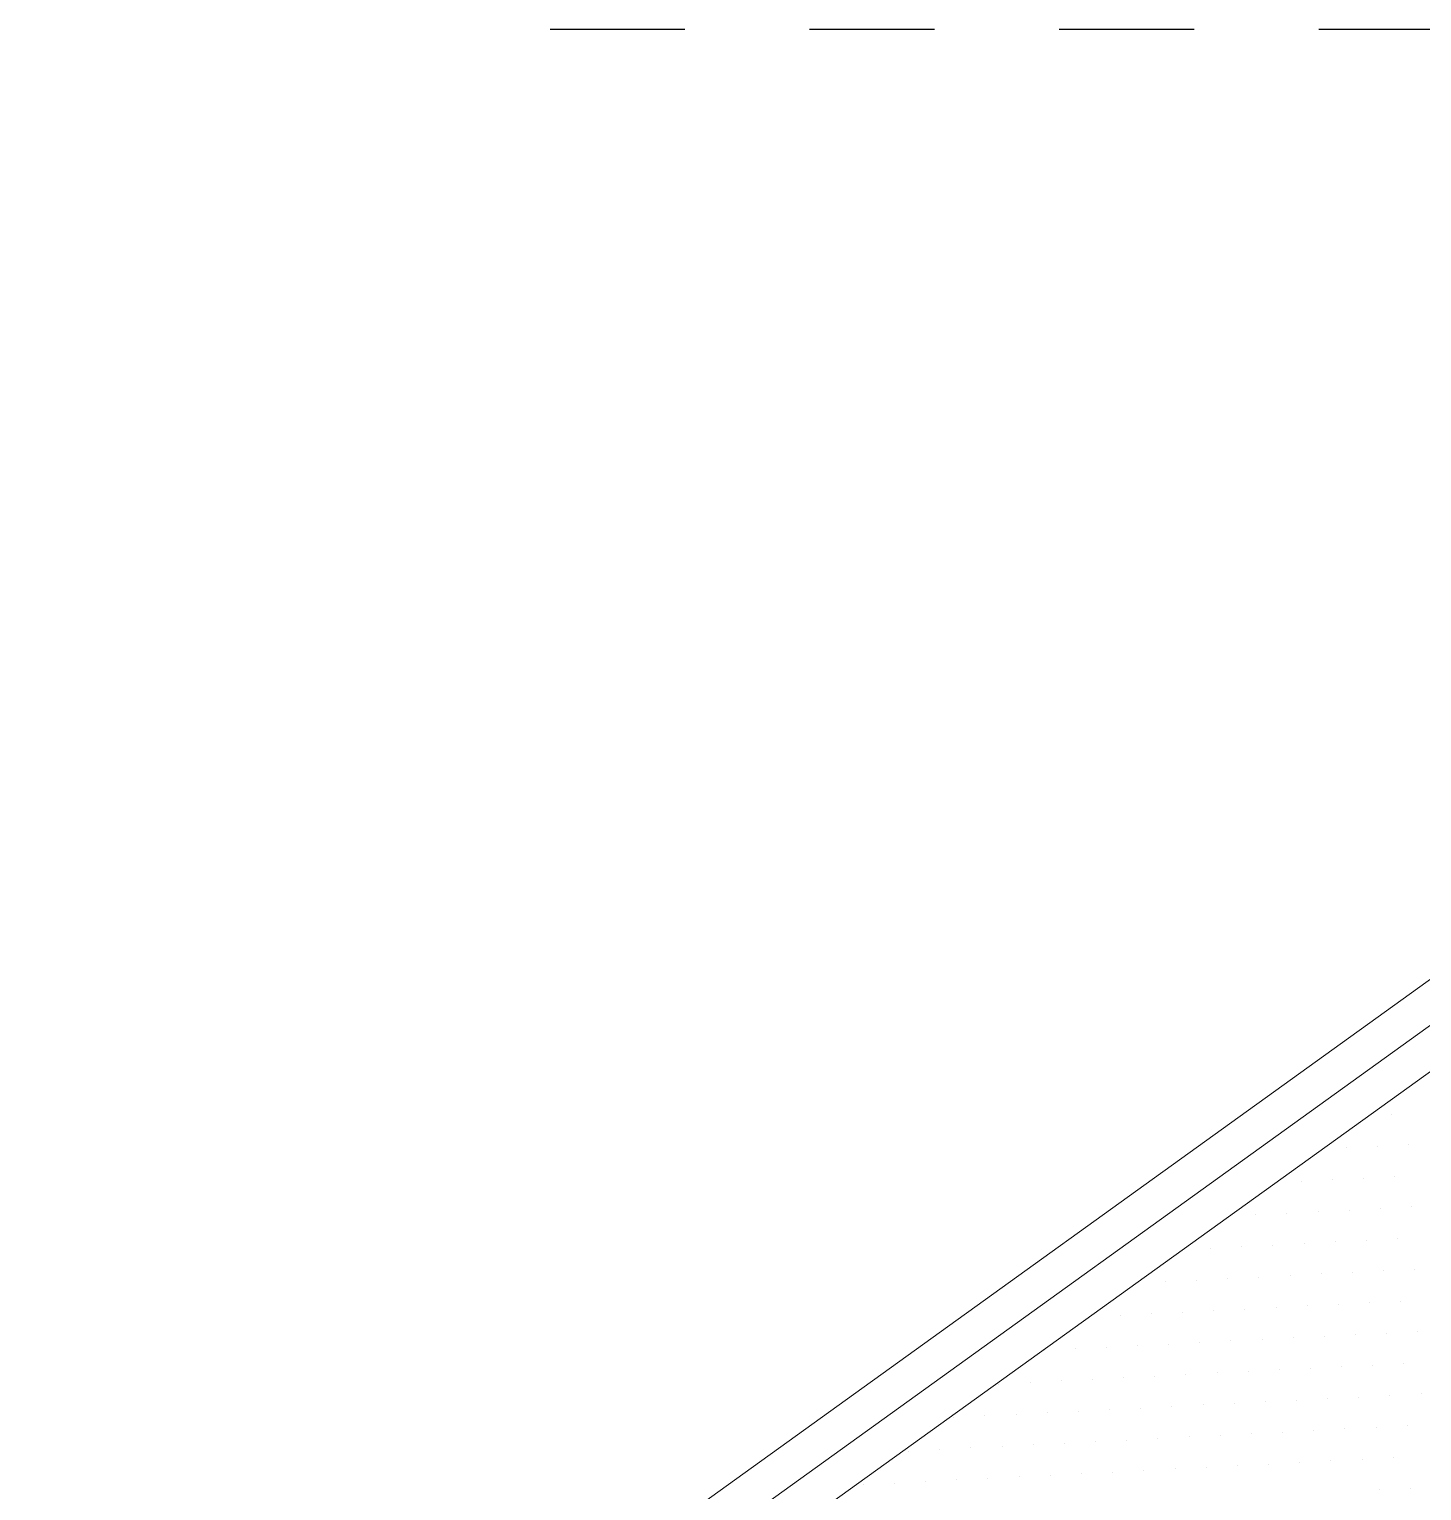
# Model space of a CAD drawing. Header units: inches. Extents: x -1721 to -596, y -6348 to -3031.
# Drawn here: x -823.754 to -822.639, y -3137.836 to -3136.665 of the extents above; entities that cross this region are included whole.
import ezdxf

# ---------------------------------------------------------------- set-up
doc = ezdxf.new("R2010")
doc.units = ezdxf.units.IN
doc.header["$MEASUREMENT"] = 0
doc.linetypes.add('$0$ACAD_ISO10W100', pattern=[18, 12, -3, 0, -3])
doc.layers.add('$0$AA pareti non sezionate', color=2, linetype='Continuous', lineweight=25)
doc.layers.add('$0$AA- arredo', color=8, linetype='Continuous', lineweight=18)

msp = doc.modelspace()

# ---------------------------------------------------------------- linework, layer by layer
at = {"layer": '$0$AA pareti non sezionate', "linetype": '$0$ACAD_ISO10W100', "ltscale": 0.009}
msp.add_line((-823.3371, -3136.6652), (-811.1798, -3136.6652), dxfattribs=at)
at = {"layer": '$0$AA- arredo'}
for p, q in [((-821.5744, -3136.6652), (-823.7544, -3138.2342)), ((-821.523, -3136.6652), (-823.7125, -3138.241)), ((-822.3137, -3137.2342), (-823.7125, -3138.241)), ((-822.3205, -3137.2761), (-823.6707, -3138.2478))]:
    msp.add_line(p, q, dxfattribs=at)
at = {"layer": '$0$AA- arredo', "linetype": 'Continuous'}
for p, q in [((-822.6631, -3137.5344), (-822.6631, -3137.5344)), ((-822.6993, -3137.5612), (-822.6993, -3137.5612)), ((-822.6743, -3137.56), (-822.6743, -3137.56)), ((-822.6493, -3137.5587), (-822.6493, -3137.5587)), ((-822.7354, -3137.5881), (-822.7354, -3137.5881)), ((-822.7105, -3137.5868), (-822.7105, -3137.5868)), ((-822.6855, -3137.5856), (-822.6855, -3137.5856)), ((-822.6605, -3137.5843), (-822.6605, -3137.5843)), ((-822.7716, -3137.615), (-822.7716, -3137.615)), ((-822.7467, -3137.6137), (-822.7467, -3137.6137)), ((-822.7217, -3137.6124), (-822.7217, -3137.6124)), ((-822.6967, -3137.6112), (-822.6967, -3137.6112)), ((-822.6717, -3137.6099), (-822.6717, -3137.6099)), ((-822.6468, -3137.6086), (-822.6468, -3137.6086)), ((-822.7579, -3137.6393), (-822.7579, -3137.6393)), ((-822.7329, -3137.638), (-822.7329, -3137.638)), ((-822.7079, -3137.6368), (-822.7079, -3137.6368)), ((-822.683, -3137.6355), (-822.683, -3137.6355)), ((-822.658, -3137.6342), (-822.658, -3137.6342)), ((-822.8078, -3137.6419), (-822.8078, -3137.6419)), ((-822.7828, -3137.6406), (-822.7828, -3137.6406)), ((-822.7191, -3137.6624), (-822.7191, -3137.6624)), ((-822.6942, -3137.6611), (-822.6942, -3137.6611)), ((-822.6692, -3137.6598), (-822.6692, -3137.6598)), ((-822.6442, -3137.6586), (-822.6442, -3137.6586)), ((-822.844, -3137.6687), (-822.844, -3137.6687)), ((-822.819, -3137.6675), (-822.819, -3137.6675)), ((-822.794, -3137.6662), (-822.794, -3137.6662)), ((-822.7691, -3137.6649), (-822.7691, -3137.6649)), ((-822.7441, -3137.6636), (-822.7441, -3137.6636)), ((-822.6804, -3137.6854), (-822.6804, -3137.6854)), ((-822.6554, -3137.6842), (-822.6554, -3137.6842)), ((-822.9051, -3137.6969), (-822.9051, -3137.6969)), ((-822.8802, -3137.6956), (-822.8802, -3137.6956)), ((-822.8552, -3137.6943), (-822.8552, -3137.6943)), ((-822.8302, -3137.6931), (-822.8302, -3137.6931)), ((-822.8053, -3137.6918), (-822.8053, -3137.6918)), ((-822.7803, -3137.6905), (-822.7803, -3137.6905)), ((-822.7553, -3137.6892), (-822.7553, -3137.6892)), ((-822.7304, -3137.688), (-822.7304, -3137.688)), ((-822.7054, -3137.6867), (-822.7054, -3137.6867)), ((-822.6417, -3137.7085), (-822.6417, -3137.7085)), ((-822.8914, -3137.7212), (-822.8914, -3137.7212)), ((-822.8664, -3137.7199), (-822.8664, -3137.7199)), ((-822.8414, -3137.7187), (-822.8414, -3137.7187)), ((-822.8165, -3137.7174), (-822.8165, -3137.7174)), ((-822.7915, -3137.7161), (-822.7915, -3137.7161)), ((-822.7665, -3137.7148), (-822.7665, -3137.7148)), ((-822.7416, -3137.7136), (-822.7416, -3137.7136)), ((-822.7166, -3137.7123), (-822.7166, -3137.7123)), ((-822.6916, -3137.711), (-822.6916, -3137.711)), ((-822.6667, -3137.7098), (-822.6667, -3137.7098)), ((-822.9413, -3137.7238), (-822.9413, -3137.7238)), ((-822.9163, -3137.7225), (-822.9163, -3137.7225)), ((-822.8526, -3137.7443), (-822.8526, -3137.7443)), ((-822.8277, -3137.743), (-822.8277, -3137.743)), ((-822.8027, -3137.7417), (-822.8027, -3137.7417)), ((-822.7777, -3137.7405), (-822.7777, -3137.7405)), ((-822.7528, -3137.7392), (-822.7528, -3137.7392)), ((-822.7278, -3137.7379), (-822.7278, -3137.7379)), ((-822.7028, -3137.7366), (-822.7028, -3137.7366)), ((-822.6779, -3137.7354), (-822.6779, -3137.7354)), ((-822.6529, -3137.7341), (-822.6529, -3137.7341)), ((-822.9775, -3137.7506), (-822.9775, -3137.7506)), ((-822.9525, -3137.7494), (-822.9525, -3137.7494)), ((-822.9275, -3137.7481), (-822.9275, -3137.7481)), ((-822.9026, -3137.7468), (-822.9026, -3137.7468)), ((-822.8776, -3137.7455), (-822.8776, -3137.7455)), ((-822.8139, -3137.7673), (-822.8139, -3137.7673)), ((-822.789, -3137.7661), (-822.789, -3137.7661)), ((-822.764, -3137.7648), (-822.764, -3137.7648)), ((-822.739, -3137.7635), (-822.739, -3137.7635)), ((-822.7141, -3137.7622), (-822.7141, -3137.7622)), ((-822.6891, -3137.761), (-822.6891, -3137.761)), ((-822.6641, -3137.7597), (-822.6641, -3137.7597)), ((-822.6391, -3137.7584), (-822.6391, -3137.7584)), ((-823.0137, -3137.7775), (-823.0137, -3137.7775)), ((-822.9887, -3137.7762), (-822.9887, -3137.7762)), ((-822.9637, -3137.775), (-822.9637, -3137.775)), ((-822.9388, -3137.7737), (-822.9388, -3137.7737)), ((-822.9138, -3137.7724), (-822.9138, -3137.7724)), ((-822.8888, -3137.7711), (-822.8888, -3137.7711)), ((-822.8639, -3137.7699), (-822.8639, -3137.7699)), ((-822.8389, -3137.7686), (-822.8389, -3137.7686)), ((-822.7752, -3137.7904), (-822.7752, -3137.7904)), ((-822.7502, -3137.7891), (-822.7502, -3137.7891)), ((-822.7253, -3137.7878), (-822.7253, -3137.7878)), ((-822.7003, -3137.7866), (-822.7003, -3137.7866)), ((-822.6753, -3137.7853), (-822.6753, -3137.7853)), ((-822.6504, -3137.784), (-822.6504, -3137.784)), ((-823.0249, -3137.8031), (-823.0249, -3137.8031)), ((-822.9999, -3137.8018), (-822.9999, -3137.8018)), ((-822.9749, -3137.8006), (-822.9749, -3137.8006)), ((-822.95, -3137.7993), (-822.95, -3137.7993)), ((-822.925, -3137.798), (-822.925, -3137.798)), ((-822.9, -3137.7967), (-822.9, -3137.7967)), ((-822.8751, -3137.7955), (-822.8751, -3137.7955)), ((-822.8501, -3137.7942), (-822.8501, -3137.7942)), ((-822.8251, -3137.7929), (-822.8251, -3137.7929)), ((-822.8002, -3137.7917), (-822.8002, -3137.7917)), ((-823.0498, -3137.8044), (-823.0498, -3137.8044)), ((-822.7614, -3137.8147), (-822.7614, -3137.8147)), ((-822.7365, -3137.8134), (-822.7365, -3137.8134)), ((-822.7115, -3137.8122), (-822.7115, -3137.8122)), ((-822.6865, -3137.8109), (-822.6865, -3137.8109)), ((-822.6616, -3137.8096), (-822.6616, -3137.8096)), ((-822.9862, -3137.8262), (-822.9862, -3137.8262)), ((-822.9612, -3137.8249), (-822.9612, -3137.8249)), ((-822.9362, -3137.8236), (-822.9362, -3137.8236)), ((-822.9112, -3137.8224), (-822.9112, -3137.8224)), ((-822.8863, -3137.8211), (-822.8863, -3137.8211)), ((-822.8613, -3137.8198), (-822.8613, -3137.8198)), ((-822.8363, -3137.8185), (-822.8363, -3137.8185)), ((-822.8114, -3137.8173), (-822.8114, -3137.8173)), ((-822.7864, -3137.816), (-822.7864, -3137.816)), ((-823.086, -3137.8313), (-823.086, -3137.8313)), ((-823.0611, -3137.83), (-823.0611, -3137.83)), ((-823.0361, -3137.8287), (-823.0361, -3137.8287)), ((-823.0111, -3137.8274), (-823.0111, -3137.8274)), ((-822.6728, -3137.8352), (-822.6728, -3137.8352)), ((-822.6478, -3137.834), (-822.6478, -3137.834))]:
    msp.add_line(p, q, dxfattribs=at)

doc.saveas('drawing.dxf')
